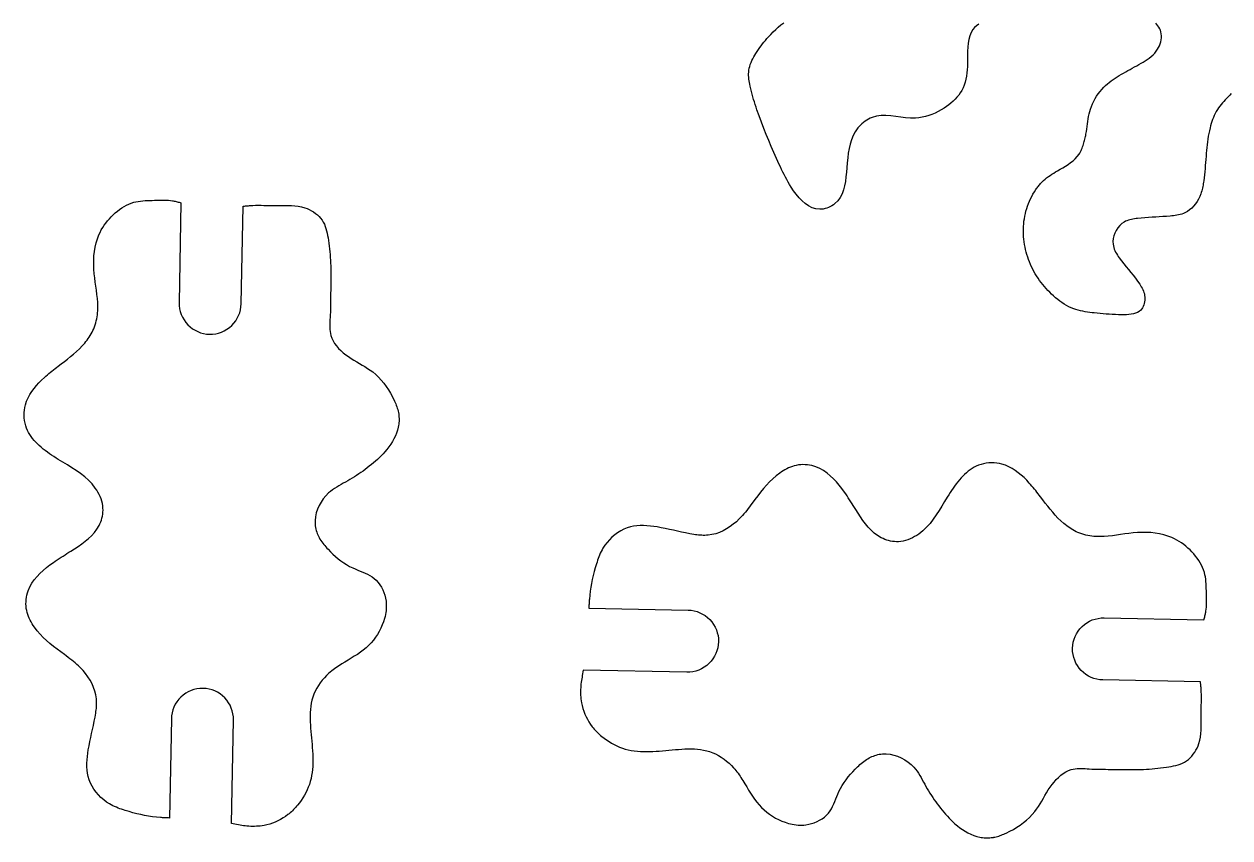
# Model space of a CAD drawing. Extents: x 0 to 470, y 0 to 279.
# Drawn here: x 2.8 to 61.1, y 196.5 to 235.8 of the extents above; entities that cross this region are included whole.
import ezdxf

# ---------------------------------------------------------------- set-up
doc = ezdxf.new("R2010")
doc.units = 0
doc.layers.add('CK_LEVEL_1', color=1, linetype='CONTINUOUS')

msp = doc.modelspace()

# ---------------------------------------------------------------- linework, layer by layer
at = {"layer": 'CK_LEVEL_1'}
for points in [[(48.93, 235.849), (48.825, 235.767), (48.731, 235.678), (48.649, 235.581), (48.562, 235.437), (48.497, 235.279), (48.451, 235.109), (48.421, 234.929), (48.404, 234.741), (48.395, 234.549), (48.392, 234.352), (48.391, 234.155), (48.388, 233.958), (48.382, 233.799), (48.372, 233.642), (48.358, 233.488), (48.336, 233.337), (48.308, 233.189), (48.273, 233.046), (48.228, 232.906), (48.173, 232.771), (48.108, 232.642), (48.04, 232.53), (47.964, 232.422), (47.88, 232.319), (47.788, 232.22), (47.691, 232.126), (47.588, 232.035), (47.481, 231.949), (47.369, 231.868), (47.255, 231.79), (47.112, 231.702), (46.966, 231.621), (46.817, 231.547), (46.665, 231.482), (46.511, 231.426), (46.353, 231.38), (46.194, 231.344), (46.033, 231.318), (45.869, 231.305), (45.634, 231.305), (45.396, 231.324), (45.157, 231.352), (44.918, 231.384), (44.681, 231.412), (44.447, 231.429), (44.216, 231.427), (43.991, 231.399), (43.772, 231.338), (43.685, 231.302), (43.6, 231.259), (43.517, 231.211), (43.436, 231.158), (43.358, 231.1), (43.283, 231.037), (43.212, 230.971), (43.146, 230.901), (43.083, 230.829), (42.957, 230.651), (42.855, 230.462), (42.773, 230.262), (42.709, 230.053), (42.66, 229.835), (42.623, 229.611), (42.595, 229.381), (42.573, 229.146), (42.553, 228.907), (42.535, 228.687), (42.514, 228.468), (42.485, 228.251), (42.446, 228.041), (42.394, 227.84), (42.325, 227.65), (42.235, 227.474), (42.122, 227.315), (41.981, 227.176), (41.911, 227.122), (41.837, 227.073), (41.758, 227.029), (41.676, 226.991), (41.591, 226.959), (41.505, 226.933), (41.418, 226.914), (41.331, 226.902), (41.245, 226.898), (41.058, 226.917), (40.879, 226.973), (40.708, 227.06), (40.545, 227.173), (40.391, 227.307), (40.246, 227.459), (40.109, 227.623), (39.983, 227.795), (39.866, 227.969), (39.789, 228.092), (39.716, 228.215), (39.647, 228.337), (39.582, 228.459), (39.52, 228.58), (39.46, 228.701), (39.401, 228.823), (39.344, 228.945), (39.287, 229.067), (39.158, 229.351), (39.029, 229.638), (38.902, 229.928), (38.777, 230.22), (38.655, 230.515), (38.537, 230.812), (38.422, 231.11), (38.313, 231.409), (38.208, 231.708), (38.167, 231.834), (38.126, 231.959), (38.087, 232.085), (38.049, 232.211), (38.012, 232.338), (37.978, 232.465), (37.944, 232.594), (37.913, 232.723), (37.884, 232.854), (37.866, 232.939), (37.849, 233.024), (37.835, 233.109), (37.823, 233.194), (37.814, 233.28), (37.808, 233.365), (37.807, 233.45), (37.811, 233.534), (37.819, 233.618), (37.836, 233.713), (37.86, 233.807), (37.889, 233.9), (37.925, 233.992), (37.965, 234.083), (38.009, 234.172), (38.057, 234.26), (38.107, 234.346), (38.159, 234.432), (38.22, 234.527), (38.283, 234.62), (38.347, 234.712), (38.413, 234.802), (38.48, 234.89), (38.549, 234.977), (38.62, 235.063), (38.693, 235.148), (38.767, 235.231), (38.88, 235.354), (38.997, 235.473), (39.118, 235.59), (39.243, 235.702), (39.371, 235.809), (39.503, 235.912)], [(61.139, 232.493), (61.062, 232.414), (60.991, 232.34), (60.919, 232.267), (60.849, 232.192), (60.779, 232.117), (60.712, 232.041), (60.647, 231.963), (60.584, 231.883), (60.525, 231.802), (60.469, 231.718), (60.414, 231.627), (60.364, 231.534), (60.318, 231.438), (60.276, 231.34), (60.237, 231.241), (60.202, 231.14), (60.169, 231.038), (60.139, 230.935), (60.112, 230.831), (60.081, 230.697), (60.053, 230.562), (60.029, 230.426), (60.007, 230.291), (59.989, 230.155), (59.972, 230.019), (59.957, 229.882), (59.944, 229.746), (59.932, 229.609), (59.92, 229.46), (59.908, 229.312), (59.896, 229.163), (59.885, 229.014), (59.872, 228.866), (59.859, 228.717), (59.844, 228.569), (59.827, 228.421), (59.808, 228.274), (59.797, 228.204), (59.786, 228.134), (59.774, 228.064), (59.761, 227.994), (59.746, 227.924), (59.729, 227.855), (59.71, 227.786), (59.689, 227.717), (59.665, 227.648), (59.614, 227.522), (59.554, 227.397), (59.484, 227.278), (59.406, 227.163), (59.32, 227.056), (59.226, 226.957), (59.125, 226.869), (59.016, 226.792), (58.901, 226.728), (58.827, 226.696), (58.752, 226.669), (58.674, 226.646), (58.596, 226.627), (58.515, 226.612), (58.434, 226.599), (58.353, 226.588), (58.271, 226.579), (58.189, 226.571), (58.012, 226.556), (57.836, 226.544), (57.661, 226.533), (57.487, 226.522), (57.312, 226.512), (57.138, 226.501), (56.963, 226.488), (56.787, 226.474), (56.61, 226.456), (56.535, 226.448), (56.46, 226.438), (56.385, 226.426), (56.311, 226.412), (56.238, 226.395), (56.166, 226.374), (56.096, 226.349), (56.028, 226.319), (55.962, 226.284), (55.851, 226.206), (55.749, 226.111), (55.659, 226.002), (55.581, 225.883), (55.516, 225.754), (55.468, 225.62), (55.435, 225.482), (55.421, 225.345), (55.426, 225.209), (55.439, 225.13), (55.458, 225.052), (55.484, 224.976), (55.515, 224.902), (55.55, 224.829), (55.59, 224.758), (55.632, 224.688), (55.677, 224.619), (55.724, 224.552), (55.831, 224.405), (55.941, 224.263), (56.054, 224.125), (56.168, 223.988), (56.282, 223.851), (56.394, 223.714), (56.504, 223.574), (56.61, 223.431), (56.711, 223.283), (56.752, 223.219), (56.79, 223.154), (56.827, 223.087), (56.86, 223.02), (56.89, 222.95), (56.916, 222.88), (56.937, 222.807), (56.952, 222.733), (56.961, 222.657), (56.964, 222.581), (56.96, 222.504), (56.95, 222.427), (56.934, 222.351), (56.912, 222.278), (56.883, 222.208), (56.849, 222.142), (56.809, 222.082), (56.763, 222.028), (56.687, 221.963), (56.602, 221.912), (56.507, 221.873), (56.406, 221.845), (56.299, 221.825), (56.188, 221.813), (56.075, 221.807), (55.961, 221.804), (55.848, 221.805), (55.691, 221.807), (55.538, 221.812), (55.388, 221.819), (55.241, 221.827), (55.095, 221.837), (54.951, 221.849), (54.807, 221.862), (54.663, 221.876), (54.518, 221.892), (54.407, 221.904), (54.295, 221.918), (54.182, 221.934), (54.07, 221.951), (53.959, 221.972), (53.848, 221.996), (53.738, 222.023), (53.629, 222.055), (53.523, 222.092), (53.404, 222.14), (53.288, 222.194), (53.175, 222.254), (53.064, 222.32), (52.956, 222.391), (52.851, 222.466), (52.748, 222.544), (52.648, 222.626), (52.55, 222.711), (52.455, 222.798), (52.363, 222.887), (52.274, 222.978), (52.187, 223.071), (52.103, 223.166), (52.022, 223.264), (51.944, 223.364), (51.869, 223.466), (51.797, 223.571), (51.729, 223.677), (51.664, 223.786), (51.602, 223.896), (51.543, 224.008), (51.488, 224.122), (51.436, 224.237), (51.388, 224.354), (51.343, 224.473), (51.301, 224.593), (51.264, 224.712), (51.23, 224.833), (51.199, 224.955), (51.172, 225.077), (51.149, 225.2), (51.13, 225.324), (51.115, 225.449), (51.103, 225.573), (51.096, 225.699), (51.092, 225.823), (51.093, 225.948), (51.098, 226.073), (51.106, 226.198), (51.119, 226.322), (51.137, 226.445), (51.158, 226.568), (51.184, 226.69), (51.214, 226.812), (51.249, 226.935), (51.289, 227.056), (51.333, 227.176), (51.382, 227.294), (51.435, 227.411), (51.492, 227.525), (51.553, 227.637), (51.619, 227.747), (51.689, 227.854), (51.719, 227.897), (51.749, 227.94), (51.781, 227.982), (51.813, 228.023), (51.845, 228.064), (51.879, 228.104), (51.913, 228.143), (51.949, 228.181), (51.985, 228.218), (52.058, 228.289), (52.135, 228.355), (52.214, 228.419), (52.296, 228.48), (52.38, 228.538), (52.466, 228.595), (52.554, 228.65), (52.644, 228.704), (52.734, 228.757), (52.865, 228.833), (52.996, 228.909), (53.126, 228.987), (53.252, 229.068), (53.373, 229.154), (53.489, 229.245), (53.596, 229.343), (53.693, 229.449), (53.779, 229.564), (53.814, 229.619), (53.845, 229.676), (53.875, 229.734), (53.903, 229.794), (53.928, 229.855), (53.952, 229.917), (53.974, 229.98), (53.994, 230.043), (54.013, 230.107), (54.03, 230.168), (54.046, 230.228), (54.061, 230.289), (54.075, 230.349), (54.088, 230.41), (54.101, 230.471), (54.112, 230.532), (54.123, 230.594), (54.133, 230.655), (54.152, 230.777), (54.169, 230.899), (54.186, 231.022), (54.203, 231.144), (54.222, 231.266), (54.244, 231.388), (54.269, 231.508), (54.298, 231.628), (54.333, 231.746), (54.378, 231.875), (54.431, 232.002), (54.492, 232.126), (54.558, 232.247), (54.632, 232.365), (54.711, 232.479), (54.795, 232.589), (54.885, 232.694), (54.98, 232.794), (55.065, 232.876), (55.152, 232.955), (55.243, 233.03), (55.335, 233.102), (55.43, 233.171), (55.527, 233.238), (55.625, 233.302), (55.724, 233.365), (55.825, 233.425), (55.929, 233.486), (56.034, 233.546), (56.14, 233.605), (56.246, 233.663), (56.352, 233.721), (56.459, 233.779), (56.566, 233.838), (56.672, 233.897), (56.779, 233.958), (56.881, 234.017), (56.982, 234.079), (57.081, 234.143), (57.177, 234.211), (57.269, 234.284), (57.356, 234.361), (57.437, 234.444), (57.512, 234.534), (57.579, 234.631), (57.628, 234.716), (57.67, 234.805), (57.705, 234.897), (57.733, 234.992), (57.753, 235.089), (57.764, 235.186), (57.765, 235.282), (57.757, 235.378), (57.739, 235.471), (57.713, 235.55), (57.68, 235.626), (57.64, 235.699), (57.594, 235.77), (57.542, 235.837), (57.485, 235.901)]]:
    msp.add_lwpolyline(points, dxfattribs=at)
for points in [[(9.812, 197.482), (9.763, 197.484), (9.715, 197.486), (9.667, 197.488), (9.618, 197.49), (9.57, 197.492), (9.521, 197.495), (9.473, 197.498), (9.425, 197.501), (9.376, 197.504), (9.184, 197.522), (8.991, 197.545), (8.8, 197.573), (8.609, 197.607), (8.419, 197.646), (8.23, 197.69), (8.041, 197.738), (7.854, 197.79), (7.669, 197.847), (7.582, 197.875), (7.496, 197.903), (7.41, 197.934), (7.325, 197.966), (7.241, 198), (7.157, 198.036), (7.075, 198.075), (6.994, 198.116), (6.914, 198.161), (6.769, 198.255), (6.63, 198.359), (6.498, 198.474), (6.375, 198.599), (6.262, 198.732), (6.16, 198.873), (6.069, 199.02), (5.992, 199.174), (5.93, 199.332), (5.885, 199.486), (5.852, 199.643), (5.831, 199.803), (5.821, 199.964), (5.82, 200.127), (5.827, 200.29), (5.841, 200.454), (5.86, 200.617), (5.885, 200.779), (5.92, 200.979), (5.959, 201.178), (6.001, 201.375), (6.045, 201.571), (6.089, 201.766), (6.133, 201.961), (6.174, 202.157), (6.212, 202.354), (6.245, 202.553), (6.256, 202.629), (6.266, 202.706), (6.274, 202.783), (6.281, 202.86), (6.286, 202.937), (6.289, 203.014), (6.289, 203.09), (6.287, 203.167), (6.281, 203.244), (6.253, 203.43), (6.207, 203.614), (6.144, 203.795), (6.066, 203.971), (5.974, 204.141), (5.869, 204.306), (5.754, 204.463), (5.629, 204.613), (5.497, 204.753), (5.417, 204.831), (5.335, 204.905), (5.252, 204.977), (5.167, 205.047), (5.081, 205.115), (4.994, 205.182), (4.907, 205.248), (4.818, 205.314), (4.73, 205.379), (4.553, 205.509), (4.377, 205.642), (4.203, 205.777), (4.032, 205.916), (3.866, 206.061), (3.706, 206.211), (3.554, 206.368), (3.411, 206.534), (3.278, 206.709), (3.222, 206.79), (3.169, 206.874), (3.118, 206.959), (3.072, 207.046), (3.029, 207.135), (2.991, 207.226), (2.957, 207.318), (2.929, 207.413), (2.906, 207.508), (2.888, 207.614), (2.877, 207.721), (2.872, 207.828), (2.874, 207.936), (2.883, 208.043), (2.898, 208.15), (2.919, 208.256), (2.946, 208.359), (2.98, 208.461), (3.06, 208.648), (3.159, 208.826), (3.276, 208.994), (3.407, 209.153), (3.55, 209.304), (3.703, 209.447), (3.864, 209.582), (4.029, 209.711), (4.197, 209.833), (4.29, 209.898), (4.384, 209.961), (4.477, 210.024), (4.571, 210.085), (4.665, 210.145), (4.759, 210.205), (4.854, 210.265), (4.95, 210.325), (5.046, 210.385), (5.221, 210.496), (5.397, 210.61), (5.569, 210.729), (5.736, 210.854), (5.895, 210.986), (6.045, 211.127), (6.181, 211.278), (6.302, 211.44), (6.406, 211.614), (6.447, 211.7), (6.484, 211.789), (6.517, 211.88), (6.544, 211.972), (6.565, 212.066), (6.582, 212.161), (6.592, 212.257), (6.597, 212.353), (6.595, 212.449), (6.584, 212.565), (6.564, 212.681), (6.536, 212.795), (6.5, 212.907), (6.457, 213.018), (6.408, 213.125), (6.352, 213.23), (6.291, 213.331), (6.225, 213.429), (6.069, 213.626), (5.897, 213.807), (5.71, 213.973), (5.512, 214.128), (5.304, 214.274), (5.091, 214.412), (4.873, 214.546), (4.654, 214.678), (4.436, 214.81), (4.328, 214.878), (4.22, 214.946), (4.114, 215.016), (4.009, 215.087), (3.906, 215.161), (3.804, 215.237), (3.705, 215.315), (3.607, 215.397), (3.512, 215.482), (3.428, 215.562), (3.347, 215.645), (3.268, 215.731), (3.194, 215.821), (3.124, 215.914), (3.059, 216.01), (3, 216.109), (2.947, 216.212), (2.901, 216.318), (2.86, 216.438), (2.827, 216.562), (2.803, 216.688), (2.788, 216.815), (2.782, 216.944), (2.785, 217.072), (2.796, 217.2), (2.817, 217.326), (2.845, 217.45), (2.901, 217.621), (2.971, 217.785), (3.056, 217.944), (3.153, 218.096), (3.261, 218.243), (3.377, 218.384), (3.501, 218.519), (3.63, 218.648), (3.763, 218.773), (3.835, 218.837), (3.908, 218.899), (3.981, 218.961), (4.054, 219.022), (4.128, 219.081), (4.203, 219.14), (4.278, 219.199), (4.353, 219.257), (4.428, 219.315), (4.579, 219.43), (4.73, 219.545), (4.88, 219.662), (5.029, 219.781), (5.175, 219.904), (5.317, 220.029), (5.455, 220.16), (5.587, 220.296), (5.713, 220.438), (5.771, 220.508), (5.827, 220.58), (5.881, 220.653), (5.932, 220.728), (5.981, 220.804), (6.028, 220.882), (6.071, 220.962), (6.112, 221.043), (6.149, 221.126), (6.186, 221.218), (6.219, 221.312), (6.248, 221.407), (6.273, 221.503), (6.294, 221.6), (6.312, 221.698), (6.326, 221.796), (6.337, 221.895), (6.344, 221.993), (6.349, 222.192), (6.343, 222.391), (6.327, 222.589), (6.305, 222.788), (6.278, 222.986), (6.249, 223.185), (6.22, 223.385), (6.193, 223.585), (6.17, 223.788), (6.154, 224.001), (6.145, 224.216), (6.146, 224.431), (6.157, 224.644), (6.179, 224.856), (6.214, 225.065), (6.261, 225.271), (6.322, 225.471), (6.397, 225.667), (6.453, 225.786), (6.514, 225.903), (6.581, 226.018), (6.654, 226.129), (6.732, 226.237), (6.815, 226.343), (6.902, 226.444), (6.995, 226.543), (7.091, 226.638), (7.188, 226.726), (7.29, 226.811), (7.394, 226.891), (7.502, 226.965), (7.613, 227.034), (7.727, 227.096), (7.844, 227.151), (7.963, 227.198), (8.085, 227.237), (8.191, 227.264), (8.299, 227.284), (8.408, 227.3), (8.519, 227.311), (8.63, 227.319), (8.741, 227.325), (8.854, 227.328), (8.966, 227.331), (9.079, 227.334), (9.176, 227.337), (9.274, 227.34), (9.371, 227.343), (9.469, 227.344), (9.565, 227.344), (9.662, 227.341), (9.758, 227.336), (9.854, 227.326), (9.949, 227.313), (9.995, 227.305), (10.042, 227.296), (10.088, 227.286), (10.135, 227.275), (10.181, 227.264), (10.227, 227.252), (10.273, 227.24), (10.319, 227.227), (10.365, 227.214), (10.276, 222.392, 0.414214), (11.748, 220.863, 0.414214), (13.277, 222.336), (13.365, 227.047), (13.404, 227.051), (13.442, 227.056), (13.481, 227.06), (13.52, 227.064), (13.559, 227.068), (13.597, 227.072), (13.636, 227.075), (13.675, 227.078), (13.714, 227.081), (13.844, 227.088), (13.974, 227.092), (14.104, 227.093), (14.234, 227.092), (14.365, 227.09), (14.495, 227.087), (14.626, 227.084), (14.757, 227.082), (14.889, 227.081), (15.053, 227.083), (15.218, 227.085), (15.382, 227.087), (15.546, 227.087), (15.71, 227.081), (15.872, 227.069), (16.033, 227.048), (16.193, 227.016), (16.351, 226.971), (16.46, 226.931), (16.567, 226.884), (16.671, 226.83), (16.772, 226.77), (16.868, 226.703), (16.958, 226.63), (17.042, 226.55), (17.118, 226.465), (17.186, 226.375), (17.245, 226.279), (17.296, 226.179), (17.339, 226.074), (17.376, 225.966), (17.407, 225.856), (17.433, 225.743), (17.456, 225.629), (17.475, 225.514), (17.492, 225.399), (17.512, 225.26), (17.529, 225.121), (17.545, 224.983), (17.559, 224.846), (17.571, 224.709), (17.581, 224.571), (17.59, 224.434), (17.597, 224.297), (17.602, 224.16), (17.606, 224.015), (17.608, 223.87), (17.609, 223.724), (17.609, 223.579), (17.608, 223.433), (17.606, 223.287), (17.604, 223.142), (17.602, 222.997), (17.6, 222.852), (17.599, 222.721), (17.598, 222.591), (17.596, 222.46), (17.595, 222.33), (17.592, 222.199), (17.589, 222.068), (17.586, 221.936), (17.581, 221.804), (17.574, 221.67), (17.569, 221.572), (17.563, 221.474), (17.559, 221.376), (17.557, 221.278), (17.557, 221.18), (17.562, 221.084), (17.571, 220.989), (17.586, 220.896), (17.607, 220.805), (17.654, 220.669), (17.717, 220.538), (17.794, 220.413), (17.884, 220.294), (17.984, 220.18), (18.094, 220.071), (18.21, 219.969), (18.332, 219.872), (18.457, 219.782), (18.59, 219.693), (18.725, 219.609), (18.86, 219.529), (18.995, 219.451), (19.128, 219.374), (19.26, 219.295), (19.39, 219.214), (19.516, 219.129), (19.638, 219.038), (19.782, 218.916), (19.919, 218.784), (20.049, 218.643), (20.172, 218.493), (20.287, 218.337), (20.395, 218.175), (20.496, 218.007), (20.589, 217.835), (20.674, 217.66), (20.676, 217.657), (20.677, 217.654), (20.679, 217.651), (20.68, 217.648), (20.681, 217.645), (20.683, 217.642), (20.684, 217.639), (20.685, 217.636), (20.687, 217.633), (20.717, 217.565), (20.746, 217.497), (20.773, 217.428), (20.798, 217.359), (20.821, 217.29), (20.842, 217.22), (20.861, 217.149), (20.876, 217.078), (20.889, 217.006), (20.898, 216.937), (20.904, 216.867), (20.908, 216.797), (20.909, 216.727), (20.907, 216.657), (20.902, 216.586), (20.894, 216.516), (20.884, 216.447), (20.871, 216.378), (20.835, 216.23), (20.788, 216.086), (20.73, 215.945), (20.663, 215.808), (20.588, 215.675), (20.506, 215.545), (20.417, 215.419), (20.323, 215.298), (20.224, 215.18), (20.137, 215.084), (20.048, 214.99), (19.956, 214.899), (19.862, 214.811), (19.767, 214.725), (19.669, 214.642), (19.57, 214.56), (19.47, 214.48), (19.368, 214.401), (19.268, 214.326), (19.166, 214.252), (19.064, 214.18), (18.96, 214.109), (18.856, 214.04), (18.75, 213.972), (18.643, 213.906), (18.535, 213.841), (18.426, 213.779), (18.319, 213.719), (18.211, 213.66), (18.104, 213.602), (17.997, 213.541), (17.892, 213.479), (17.789, 213.414), (17.688, 213.345), (17.591, 213.27), (17.497, 213.19), (17.365, 213.057), (17.244, 212.91), (17.136, 212.751), (17.043, 212.583), (16.966, 212.407), (16.906, 212.226), (16.866, 212.041), (16.847, 211.855), (16.851, 211.669), (16.859, 211.595), (16.87, 211.521), (16.886, 211.448), (16.905, 211.376), (16.927, 211.304), (16.953, 211.234), (16.981, 211.165), (17.013, 211.098), (17.047, 211.032), (17.086, 210.964), (17.128, 210.898), (17.172, 210.833), (17.218, 210.77), (17.267, 210.708), (17.317, 210.648), (17.368, 210.588), (17.421, 210.529), (17.475, 210.472), (17.592, 210.352), (17.713, 210.235), (17.837, 210.123), (17.965, 210.016), (18.097, 209.914), (18.234, 209.818), (18.375, 209.728), (18.52, 209.645), (18.67, 209.57), (18.788, 209.517), (18.909, 209.467), (19.03, 209.419), (19.151, 209.37), (19.27, 209.319), (19.386, 209.265), (19.499, 209.205), (19.606, 209.138), (19.708, 209.063), (19.808, 208.971), (19.9, 208.869), (19.983, 208.757), (20.057, 208.638), (20.121, 208.512), (20.176, 208.381), (20.22, 208.246), (20.254, 208.109), (20.278, 207.97), (20.287, 207.876), (20.292, 207.781), (20.292, 207.687), (20.288, 207.593), (20.279, 207.5), (20.266, 207.407), (20.25, 207.314), (20.23, 207.222), (20.206, 207.131), (20.156, 206.969), (20.097, 206.811), (20.028, 206.655), (19.95, 206.504), (19.864, 206.358), (19.769, 206.217), (19.667, 206.082), (19.558, 205.953), (19.442, 205.831), (19.313, 205.712), (19.178, 205.6), (19.037, 205.494), (18.893, 205.393), (18.745, 205.297), (18.595, 205.203), (18.444, 205.11), (18.293, 205.019), (18.142, 204.926), (18.07, 204.881), (17.998, 204.835), (17.927, 204.788), (17.857, 204.74), (17.787, 204.691), (17.719, 204.641), (17.652, 204.589), (17.585, 204.536), (17.521, 204.48), (17.406, 204.374), (17.297, 204.26), (17.194, 204.14), (17.097, 204.015), (17.009, 203.885), (16.928, 203.75), (16.855, 203.61), (16.792, 203.467), (16.739, 203.321), (16.698, 203.177), (16.665, 203.031), (16.641, 202.883), (16.624, 202.733), (16.613, 202.583), (16.608, 202.431), (16.609, 202.28), (16.613, 202.128), (16.62, 201.977), (16.631, 201.82), (16.643, 201.663), (16.657, 201.507), (16.671, 201.351), (16.686, 201.195), (16.7, 201.04), (16.713, 200.884), (16.725, 200.727), (16.733, 200.57), (16.739, 200.421), (16.741, 200.272), (16.739, 200.123), (16.733, 199.973), (16.722, 199.825), (16.705, 199.677), (16.682, 199.53), (16.653, 199.385), (16.615, 199.241), (16.572, 199.104), (16.522, 198.97), (16.465, 198.837), (16.402, 198.707), (16.332, 198.58), (16.258, 198.457), (16.177, 198.336), (16.092, 198.219), (16.003, 198.106), (15.956, 198.05), (15.907, 197.995), (15.858, 197.942), (15.807, 197.889), (15.756, 197.838), (15.703, 197.789), (15.648, 197.74), (15.593, 197.693), (15.536, 197.647), (15.422, 197.563), (15.303, 197.485), (15.18, 197.413), (15.054, 197.347), (14.924, 197.288), (14.791, 197.235), (14.655, 197.191), (14.518, 197.153), (14.379, 197.123), (14.288, 197.108), (14.197, 197.096), (14.106, 197.087), (14.014, 197.082), (13.923, 197.079), (13.831, 197.078), (13.739, 197.081), (13.648, 197.085), (13.556, 197.093), (13.473, 197.101), (13.389, 197.111), (13.306, 197.123), (13.223, 197.136), (13.14, 197.15), (13.057, 197.165), (12.975, 197.18), (12.892, 197.196), (12.809, 197.212), (12.903, 202.219, 0.414214), (11.43, 203.748, 0.414214), (9.901, 202.275), (9.812, 197.482)], [(29.814, 204.623), (29.798, 204.54), (29.782, 204.457), (29.767, 204.375), (29.752, 204.292), (29.738, 204.209), (29.725, 204.126), (29.714, 204.043), (29.703, 203.959), (29.695, 203.876), (29.688, 203.784), (29.683, 203.693), (29.681, 203.601), (29.681, 203.509), (29.684, 203.417), (29.69, 203.326), (29.698, 203.235), (29.71, 203.143), (29.725, 203.053), (29.755, 202.914), (29.793, 202.776), (29.838, 202.641), (29.89, 202.508), (29.949, 202.378), (30.015, 202.252), (30.087, 202.129), (30.165, 202.01), (30.25, 201.896), (30.295, 201.839), (30.342, 201.783), (30.391, 201.729), (30.441, 201.676), (30.492, 201.624), (30.544, 201.574), (30.598, 201.525), (30.652, 201.476), (30.708, 201.429), (30.821, 201.34), (30.938, 201.254), (31.059, 201.174), (31.183, 201.099), (31.31, 201.03), (31.439, 200.967), (31.572, 200.91), (31.707, 200.86), (31.844, 200.816), (31.987, 200.779), (32.132, 200.75), (32.279, 200.727), (32.427, 200.71), (32.576, 200.699), (32.725, 200.693), (32.874, 200.691), (33.024, 200.693), (33.173, 200.699), (33.33, 200.707), (33.486, 200.719), (33.642, 200.732), (33.798, 200.746), (33.953, 200.761), (34.109, 200.775), (34.265, 200.789), (34.422, 200.801), (34.58, 200.812), (34.731, 200.819), (34.882, 200.823), (35.034, 200.823), (35.185, 200.819), (35.336, 200.808), (35.485, 200.791), (35.633, 200.767), (35.779, 200.734), (35.923, 200.693), (36.069, 200.64), (36.213, 200.577), (36.352, 200.504), (36.487, 200.423), (36.618, 200.334), (36.743, 200.238), (36.862, 200.135), (36.976, 200.026), (37.083, 199.911), (37.138, 199.846), (37.192, 199.78), (37.244, 199.713), (37.294, 199.644), (37.343, 199.575), (37.39, 199.505), (37.437, 199.434), (37.483, 199.362), (37.528, 199.29), (37.621, 199.139), (37.713, 198.988), (37.805, 198.836), (37.899, 198.687), (37.996, 198.539), (38.096, 198.394), (38.202, 198.254), (38.314, 198.119), (38.434, 197.99), (38.555, 197.874), (38.684, 197.765), (38.819, 197.663), (38.96, 197.568), (39.107, 197.482), (39.258, 197.404), (39.413, 197.335), (39.572, 197.276), (39.733, 197.226), (39.824, 197.202), (39.916, 197.182), (40.009, 197.165), (40.102, 197.153), (40.195, 197.144), (40.289, 197.14), (40.383, 197.14), (40.478, 197.145), (40.572, 197.154), (40.711, 197.178), (40.848, 197.212), (40.983, 197.256), (41.114, 197.311), (41.24, 197.375), (41.359, 197.449), (41.471, 197.532), (41.573, 197.624), (41.665, 197.724), (41.741, 197.826), (41.807, 197.933), (41.867, 198.046), (41.922, 198.162), (41.972, 198.281), (42.021, 198.402), (42.069, 198.523), (42.119, 198.643), (42.172, 198.762), (42.247, 198.912), (42.33, 199.057), (42.42, 199.198), (42.516, 199.335), (42.618, 199.467), (42.726, 199.595), (42.838, 199.719), (42.954, 199.84), (43.074, 199.957), (43.132, 200.011), (43.19, 200.063), (43.25, 200.115), (43.31, 200.165), (43.372, 200.214), (43.435, 200.26), (43.5, 200.304), (43.566, 200.346), (43.634, 200.385), (43.7, 200.419), (43.768, 200.451), (43.837, 200.479), (43.907, 200.505), (43.978, 200.527), (44.05, 200.546), (44.123, 200.561), (44.197, 200.573), (44.272, 200.581), (44.457, 200.585), (44.644, 200.566), (44.828, 200.526), (45.01, 200.466), (45.185, 200.389), (45.354, 200.296), (45.512, 200.188), (45.659, 200.067), (45.792, 199.935), (45.873, 199.841), (45.947, 199.744), (46.016, 199.643), (46.082, 199.54), (46.144, 199.434), (46.204, 199.328), (46.263, 199.221), (46.321, 199.113), (46.381, 199.006), (46.444, 198.897), (46.508, 198.789), (46.574, 198.682), (46.642, 198.576), (46.711, 198.472), (46.782, 198.368), (46.855, 198.266), (46.929, 198.164), (47.004, 198.064), (47.082, 197.962), (47.162, 197.862), (47.244, 197.763), (47.328, 197.665), (47.413, 197.57), (47.502, 197.476), (47.592, 197.384), (47.686, 197.295), (47.782, 197.208), (47.9, 197.109), (48.022, 197.015), (48.147, 196.926), (48.277, 196.844), (48.411, 196.768), (48.548, 196.702), (48.688, 196.644), (48.833, 196.597), (48.98, 196.561), (49.049, 196.548), (49.119, 196.538), (49.189, 196.53), (49.259, 196.525), (49.329, 196.523), (49.4, 196.524), (49.47, 196.527), (49.539, 196.534), (49.609, 196.543), (49.62, 196.545), (49.631, 196.547), (49.642, 196.548), (49.654, 196.55), (49.665, 196.553), (49.676, 196.555), (49.687, 196.557), (49.698, 196.559), (49.71, 196.562), (49.773, 196.576), (49.835, 196.593), (49.897, 196.612), (49.959, 196.633), (50.02, 196.655), (50.081, 196.679), (50.142, 196.704), (50.202, 196.73), (50.262, 196.758), (50.437, 196.843), (50.609, 196.936), (50.777, 197.037), (50.939, 197.145), (51.096, 197.26), (51.245, 197.382), (51.386, 197.512), (51.518, 197.65), (51.64, 197.794), (51.731, 197.916), (51.816, 198.042), (51.898, 198.172), (51.976, 198.304), (52.054, 198.437), (52.132, 198.572), (52.212, 198.707), (52.295, 198.842), (52.384, 198.975), (52.475, 199.1), (52.571, 199.222), (52.674, 199.338), (52.782, 199.447), (52.896, 199.548), (53.016, 199.637), (53.141, 199.715), (53.271, 199.778), (53.407, 199.825), (53.499, 199.846), (53.592, 199.861), (53.687, 199.87), (53.783, 199.875), (53.88, 199.875), (53.978, 199.873), (54.076, 199.868), (54.175, 199.863), (54.273, 199.858), (54.406, 199.851), (54.538, 199.846), (54.67, 199.842), (54.801, 199.84), (54.932, 199.837), (55.062, 199.836), (55.193, 199.834), (55.323, 199.833), (55.454, 199.832), (55.599, 199.83), (55.744, 199.828), (55.89, 199.826), (56.035, 199.824), (56.181, 199.823), (56.327, 199.823), (56.472, 199.824), (56.617, 199.826), (56.762, 199.83), (56.899, 199.835), (57.037, 199.842), (57.174, 199.851), (57.311, 199.861), (57.448, 199.873), (57.586, 199.887), (57.724, 199.903), (57.862, 199.92), (58.001, 199.939), (58.116, 199.957), (58.231, 199.976), (58.345, 199.999), (58.458, 200.025), (58.569, 200.056), (58.676, 200.093), (58.781, 200.136), (58.881, 200.187), (58.977, 200.246), (59.068, 200.314), (59.153, 200.39), (59.232, 200.474), (59.305, 200.564), (59.372, 200.66), (59.433, 200.76), (59.486, 200.865), (59.533, 200.972), (59.573, 201.081), (59.618, 201.239), (59.65, 201.398), (59.671, 201.56), (59.684, 201.722), (59.689, 201.886), (59.69, 202.05), (59.688, 202.214), (59.685, 202.379), (59.683, 202.543), (59.684, 202.675), (59.686, 202.806), (59.689, 202.937), (59.692, 203.067), (59.694, 203.198), (59.695, 203.328), (59.694, 203.458), (59.69, 203.588), (59.683, 203.718), (59.68, 203.757), (59.677, 203.796), (59.674, 203.835), (59.67, 203.873), (59.666, 203.912), (59.662, 203.951), (59.658, 203.99), (59.654, 204.028), (59.649, 204.067), (54.938, 204.155, -0.414214), (53.466, 205.684, -0.414214), (54.994, 207.156), (59.817, 207.067), (59.829, 207.113), (59.842, 207.159), (59.854, 207.205), (59.866, 207.251), (59.877, 207.297), (59.888, 207.344), (59.898, 207.39), (59.907, 207.437), (59.916, 207.483), (59.929, 207.578), (59.938, 207.674), (59.943, 207.77), (59.946, 207.866), (59.947, 207.963), (59.945, 208.06), (59.943, 208.158), (59.94, 208.256), (59.937, 208.353), (59.934, 208.466), (59.931, 208.578), (59.927, 208.69), (59.921, 208.802), (59.913, 208.913), (59.902, 209.024), (59.887, 209.133), (59.866, 209.241), (59.84, 209.347), (59.801, 209.469), (59.754, 209.588), (59.699, 209.705), (59.636, 209.819), (59.568, 209.93), (59.493, 210.038), (59.413, 210.142), (59.329, 210.243), (59.24, 210.341), (59.145, 210.437), (59.047, 210.529), (58.945, 210.617), (58.84, 210.7), (58.731, 210.778), (58.62, 210.851), (58.506, 210.918), (58.389, 210.979), (58.269, 211.035), (58.074, 211.11), (57.873, 211.171), (57.668, 211.218), (57.459, 211.252), (57.247, 211.275), (57.033, 211.286), (56.818, 211.287), (56.604, 211.278), (56.39, 211.262), (56.188, 211.239), (55.987, 211.212), (55.787, 211.183), (55.588, 211.154), (55.39, 211.127), (55.192, 211.105), (54.993, 211.089), (54.795, 211.083), (54.596, 211.088), (54.497, 211.095), (54.398, 211.106), (54.3, 211.12), (54.202, 211.137), (54.105, 211.159), (54.009, 211.184), (53.914, 211.213), (53.82, 211.246), (53.728, 211.283), (53.646, 211.32), (53.564, 211.361), (53.485, 211.404), (53.407, 211.451), (53.33, 211.5), (53.255, 211.551), (53.182, 211.605), (53.11, 211.661), (53.04, 211.719), (52.898, 211.845), (52.762, 211.977), (52.632, 212.115), (52.506, 212.257), (52.384, 212.403), (52.265, 212.551), (52.148, 212.702), (52.032, 212.853), (51.917, 213.003), (51.859, 213.079), (51.801, 213.154), (51.743, 213.229), (51.684, 213.303), (51.624, 213.378), (51.563, 213.451), (51.502, 213.524), (51.439, 213.597), (51.375, 213.669), (51.251, 213.802), (51.121, 213.931), (50.986, 214.055), (50.845, 214.171), (50.699, 214.279), (50.546, 214.376), (50.388, 214.46), (50.223, 214.531), (50.052, 214.587), (49.928, 214.615), (49.802, 214.635), (49.674, 214.647), (49.546, 214.65), (49.417, 214.644), (49.29, 214.629), (49.164, 214.605), (49.041, 214.572), (48.921, 214.531), (48.814, 214.485), (48.712, 214.432), (48.612, 214.373), (48.516, 214.308), (48.423, 214.238), (48.334, 214.164), (48.247, 214.085), (48.164, 214.004), (48.084, 213.92), (47.999, 213.825), (47.917, 213.727), (47.839, 213.628), (47.763, 213.526), (47.69, 213.423), (47.618, 213.318), (47.548, 213.212), (47.48, 213.104), (47.412, 212.995), (47.281, 212.778), (47.149, 212.559), (47.015, 212.341), (46.876, 212.128), (46.731, 211.92), (46.576, 211.722), (46.409, 211.535), (46.228, 211.363), (46.031, 211.207), (45.933, 211.141), (45.832, 211.08), (45.727, 211.024), (45.62, 210.975), (45.51, 210.931), (45.397, 210.896), (45.283, 210.867), (45.168, 210.848), (45.051, 210.837), (44.955, 210.835), (44.859, 210.84), (44.763, 210.85), (44.668, 210.867), (44.574, 210.888), (44.482, 210.915), (44.391, 210.947), (44.303, 210.984), (44.217, 211.026), (44.042, 211.13), (43.88, 211.251), (43.73, 211.387), (43.589, 211.536), (43.456, 211.696), (43.331, 211.863), (43.212, 212.035), (43.098, 212.21), (42.987, 212.386), (42.927, 212.482), (42.867, 212.578), (42.807, 212.673), (42.747, 212.767), (42.687, 212.861), (42.626, 212.955), (42.564, 213.048), (42.5, 213.142), (42.436, 213.235), (42.313, 213.403), (42.185, 213.568), (42.049, 213.729), (41.906, 213.882), (41.755, 214.025), (41.596, 214.156), (41.428, 214.272), (41.251, 214.372), (41.063, 214.452), (40.962, 214.486), (40.858, 214.513), (40.752, 214.534), (40.646, 214.549), (40.538, 214.558), (40.43, 214.56), (40.323, 214.555), (40.216, 214.544), (40.111, 214.526), (40.015, 214.503), (39.921, 214.474), (39.828, 214.441), (39.737, 214.403), (39.648, 214.36), (39.561, 214.313), (39.476, 214.263), (39.393, 214.21), (39.311, 214.154), (39.136, 214.021), (38.971, 213.878), (38.813, 213.725), (38.663, 213.566), (38.519, 213.4), (38.379, 213.229), (38.244, 213.055), (38.111, 212.879), (37.981, 212.702), (37.916, 212.614), (37.851, 212.525), (37.785, 212.437), (37.718, 212.35), (37.65, 212.265), (37.58, 212.18), (37.508, 212.096), (37.433, 212.015), (37.356, 211.935), (37.215, 211.803), (37.066, 211.678), (36.908, 211.563), (36.744, 211.458), (36.573, 211.366), (36.397, 211.287), (36.217, 211.224), (36.033, 211.178), (35.846, 211.151), (35.769, 211.145), (35.693, 211.143), (35.616, 211.143), (35.539, 211.146), (35.462, 211.151), (35.385, 211.158), (35.308, 211.166), (35.232, 211.176), (35.155, 211.187), (34.957, 211.22), (34.76, 211.258), (34.564, 211.299), (34.368, 211.343), (34.173, 211.387), (33.977, 211.431), (33.78, 211.473), (33.581, 211.512), (33.381, 211.547), (33.219, 211.572), (33.056, 211.591), (32.892, 211.605), (32.729, 211.612), (32.566, 211.611), (32.405, 211.601), (32.246, 211.58), (32.089, 211.547), (31.935, 211.502), (31.776, 211.44), (31.623, 211.363), (31.475, 211.272), (31.334, 211.17), (31.201, 211.057), (31.076, 210.933), (30.961, 210.802), (30.857, 210.663), (30.764, 210.518), (30.719, 210.438), (30.677, 210.357), (30.638, 210.275), (30.602, 210.191), (30.568, 210.107), (30.536, 210.022), (30.506, 209.936), (30.477, 209.85), (30.449, 209.763), (30.393, 209.577), (30.34, 209.39), (30.292, 209.202), (30.249, 209.013), (30.21, 208.823), (30.176, 208.632), (30.147, 208.441), (30.124, 208.248), (30.107, 208.056), (30.103, 208.007), (30.1, 207.959), (30.097, 207.911), (30.095, 207.862), (30.092, 207.814), (30.09, 207.765), (30.088, 207.717), (30.086, 207.668), (30.084, 207.62), (34.877, 207.531, -0.414214), (36.35, 206.002, -0.414214), (34.822, 204.529), (29.814, 204.623)]]:
    msp.add_lwpolyline(points, format="xyb", close=True, dxfattribs=at)

doc.saveas('drawing.dxf')
